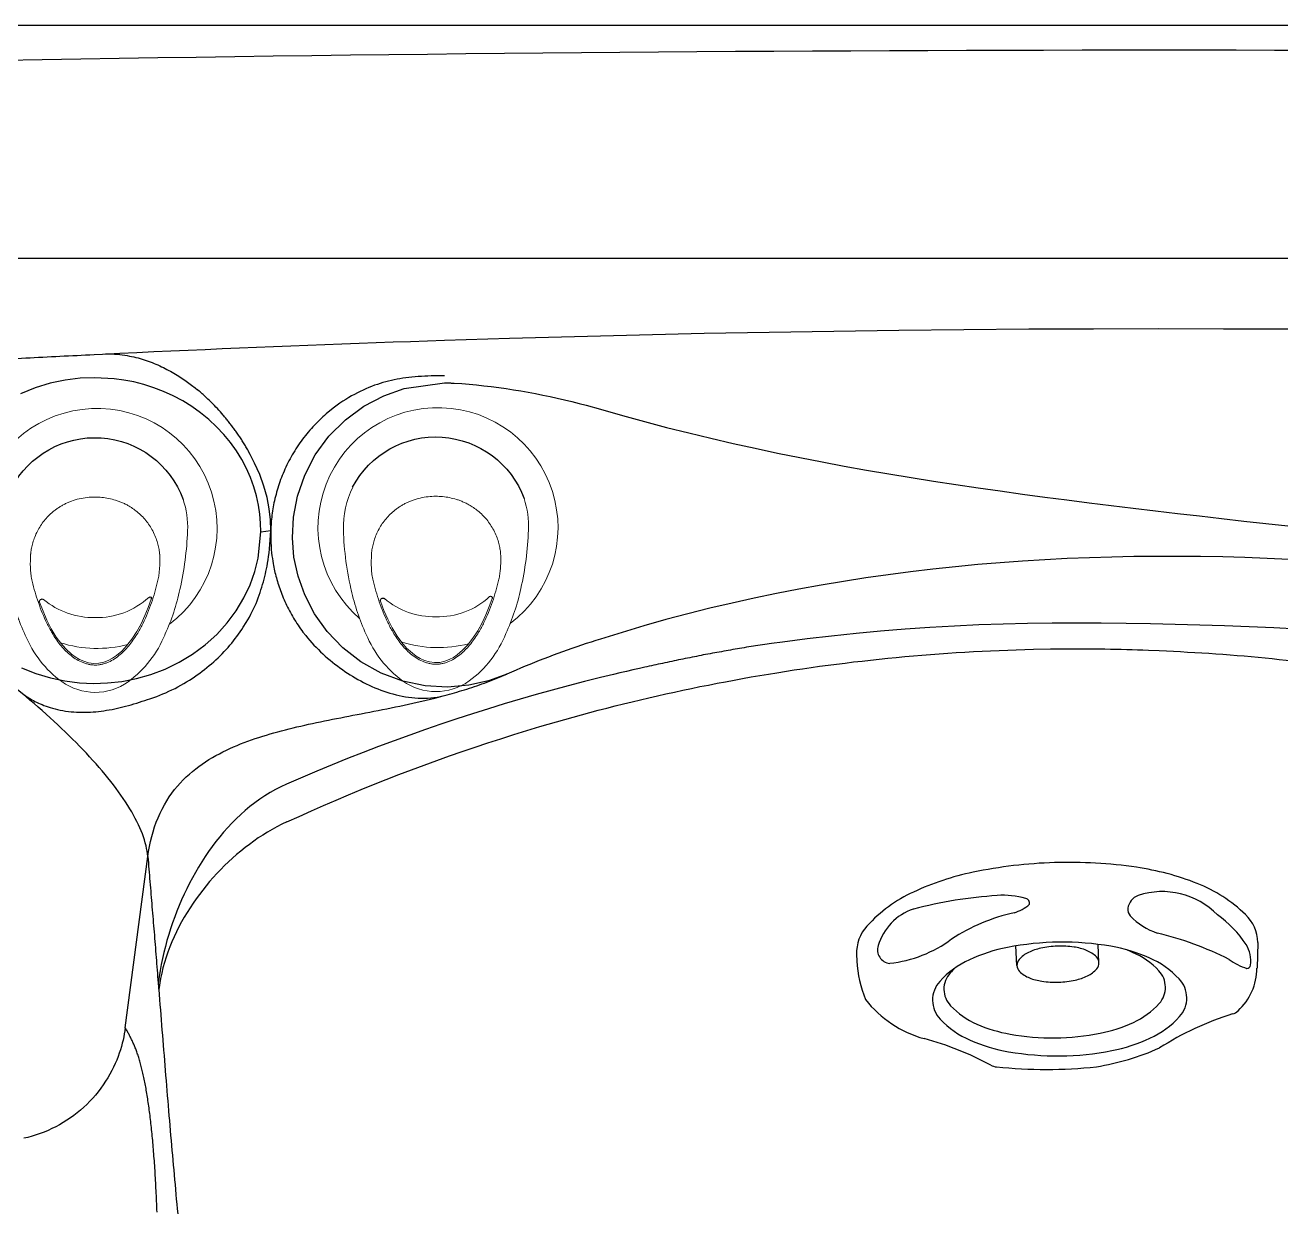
# Model space of a CAD drawing. Extents: x 832 to 912, y 781 to 934.
# Drawn here: x 859.19 to 873.58, y 877.09 to 890.68 of the extents above; entities that cross this region are included whole.
import ezdxf

# ---------------------------------------------------------------- set-up
doc = ezdxf.new("R2010")
doc.units = 0
doc.header["$MEASUREMENT"] = 0
for name, color, linetype in [('1', 4, 'Continuous'), ('DIM', 3, 'Continuous'), ('SPA', 2, 'Continuous')]:
    doc.layers.add(name, color=color, linetype=linetype)

# ---------------------------------------------------------------- blocks, each defined once
blk = doc.blocks.new('72')
at = {"color": 4, "linetype": 'Continuous', "lineweight": 15}
for start, end in [(220.7492, 142.9494), (165.1969, 197.8132)]:
    blk.add_arc((0, 0), 1.375, start, end, dxfattribs=at)
at = {"layer": '1', "linetype": 'Continuous', "lineweight": 15}
blk.add_line((-1.521, -0.646), (-1.523, -0.644), dxfattribs=at)
at = {"layer": '1', "linetype": 'Continuous', "lineweight": 15, "flags": 128}
blk.add_lwpolyline([(-0.81, 0.621), (-0.905, 0.587), (-0.999, 0.549), (-1.092, 0.505), (-1.181, 0.456), (-1.267, 0.4), (-1.347, 0.337), (-1.405, 0.282), (-1.457, 0.221), (-1.487, 0.176), (-1.512, 0.128), (-1.531, 0.077), (-1.544, 0.02), (-1.546, -0.039), (-1.539, -0.097), (-1.522, -0.153), (-1.5, -0.203), (-1.472, -0.25), (-1.44, -0.294), (-1.381, -0.359), (-1.315, -0.416), (-1.244, -0.468), (-1.149, -0.525), (-1.05, -0.576), (-0.948, -0.619), (-0.844, -0.658)], dxfattribs=at)
at = {"layer": '1', "linetype": 'Continuous', "lineweight": 15}
for centre, radius, start, end in [((0.104, -2.603), 3.642, 92.0665, 102.7282), ((0.021, 0.084), 0.954, 70.8918, 92.891), ((-0.187, -1.448), 2.451, 102.0442, 114.7624), ((-0.734, -0.399), 1.272, 112.1545, 143.4931), ((-0.148, 0), 0.873, 137.3551, 181.5716), ((-1.223, -0.024), 0.655, 144.4276, 215.6266), ((-0.141, -0.046), 0.88, 178.584, 220.1541), ((-0.741, 0.343), 1.261, 216.4207, 247.5271), ((-0.154, 1.5), 2.557, 245.294, 257.3674), ((0.073, 2.388), 3.473, 256.4351, 268.374), ((0.016, -0.096), 0.988, 267.5789, 296.8901)]:
    blk.add_arc(centre, radius, start, end, dxfattribs=at)
at = {"layer": '1'}
for centre, radius, start, end in [((-0.036, -0.025), 1.076, 297.6393, 69.9241), ((-0.802, 0.605), 0.0177, 309.977, 117.7542), ((-0.836, -0.631), 0.028, 253.5221, 38.0725)]:
    blk.add_arc(centre, radius, start, end, dxfattribs=at)
at = {"layer": '1', "color": 3, "linetype": 'Continuous', "lineweight": 15}
for points, knots in [([(-0.302, 0.718), (-0.325, 0.719), (-0.368, 0.721), (-0.411, 0.719), (-0.432, 0.718)], [0, 0, 0, 0, 0.515264, 1, 1, 1, 1]), ([(-0.605, -0.743), (-0.647, -0.733), (-0.729, -0.712), (-0.85, -0.673), (-0.969, -0.629), (-1.086, -0.577), (-1.185, -0.524), (-1.266, -0.473), (-1.331, -0.426), (-1.391, -0.373), (-1.446, -0.315), (-1.494, -0.251), (-1.526, -0.192), (-1.545, -0.142), (-1.556, -0.103), (-1.563, -0.064), (-1.566, -0.024), (-1.564, 0.016), (-1.557, 0.056), (-1.546, 0.094), (-1.527, 0.144), (-1.495, 0.202), (-1.446, 0.266), (-1.391, 0.324), (-1.33, 0.376), (-1.266, 0.423), (-1.185, 0.475), (-1.087, 0.528), (-0.971, 0.58), (-0.851, 0.625), (-0.73, 0.663), (-0.648, 0.684), (-0.607, 0.694)], [0, 0, 0, 0, 0.049918, 0.099848, 0.149772, 0.199708, 0.249758, 0.281163, 0.312549, 0.343847, 0.375097, 0.406409, 0.43777, 0.453463, 0.469146, 0.48481, 0.500452, 0.516071, 0.531676, 0.547279, 0.562891, 0.594116, 0.625338, 0.65655, 0.687781, 0.719016, 0.750242, 0.800203, 0.850202, 0.900166, 0.950083, 1, 1, 1, 1]), ([(-0.607, 0.694), (-0.587, 0.699), (-0.548, 0.707), (-0.508, 0.711), (-0.488, 0.713)], [0, 0, 0, 0, 0.499996, 1, 1, 1, 1]), ([(-0.432, 0.718), (-0.441, 0.717), (-0.46, 0.716), (-0.479, 0.714), (-0.488, 0.713)], [0, 0, 0, 0, 0.503897, 1, 1, 1, 1]), ([(-0.029, 0.638), (-0.052, 0.649), (-0.097, 0.671), (-0.163, 0.693), (-0.225, 0.708), (-0.265, 0.714), (-0.284, 0.716)], [0, 0, 0, 0, 0.2871549, 0.5493861, 0.7868935, 1, 1, 1, 1]), ([(0.36, -0.024), (0.359, 0.002), (0.358, 0.054), (0.345, 0.133), (0.33, 0.192), (0.317, 0.232), (0.31, 0.252), (0.302, 0.272), (0.293, 0.293), (0.284, 0.313), (0.274, 0.333), (0.257, 0.365), (0.23, 0.407), (0.191, 0.46), (0.145, 0.511), (0.092, 0.559), (0.034, 0.602), (-0.008, 0.626), (-0.029, 0.638)], [0, 0, 0, 0, 0.095821, 0.193894, 0.294492, 0.320678, 0.347244, 0.374185, 0.401486, 0.429141, 0.457148, 0.485334, 0.563526, 0.642838, 0.730397, 0.819135, 0.909028, 1, 1, 1, 1]), ([(-0.031, -0.684), (-0.01, -0.672), (0.032, -0.65), (0.089, -0.608), (0.143, -0.56), (0.184, -0.515), (0.216, -0.474), (0.24, -0.44), (0.261, -0.405), (0.28, -0.37), (0.294, -0.339), (0.305, -0.314), (0.321, -0.272), (0.341, -0.206), (0.357, -0.114), (0.359, -0.054), (0.36, -0.024)], [0, 0, 0, 0, 0.089465, 0.177985, 0.265807, 0.356658, 0.40795, 0.458748, 0.509015, 0.558748, 0.607996, 0.633599, 0.659069, 0.775989, 0.88959, 1, 1, 1, 1]), ([(-0.283, -0.76), (-0.263, -0.758), (-0.223, -0.752), (-0.162, -0.737), (-0.096, -0.715), (-0.053, -0.695), (-0.031, -0.684)], [0, 0, 0, 0, 0.219659, 0.459288, 0.719297, 1, 1, 1, 1]), ([(-0.469, -0.763), (-0.492, -0.761), (-0.538, -0.758), (-0.583, -0.748), (-0.605, -0.743)], [0, 0, 0, 0, 0.500007, 1, 1, 1, 1]), ([(-0.469, -0.763), (-0.458, -0.763), (-0.435, -0.765), (-0.412, -0.765), (-0.4, -0.765)], [0, 0, 0, 0, 0.497126, 1, 1, 1, 1])]:
    blk.add_open_spline(points, degree=3, knots=knots, dxfattribs=at)
for points in [[(-0.302, 0.718), (-0.284, 0.716)], [(-0.4, -0.765), (-0.303, -0.762)]]:
    blk.add_open_spline(points, degree=1, dxfattribs=at)
at = {"layer": '1', "linetype": 'Continuous', "lineweight": 15}
blk.add_open_spline([(-0.283, -0.76), (-0.303, -0.762)], degree=1, dxfattribs=at)
blk = doc.blocks.new('STANDARD')
at = {"layer": '1', "color": 2}
for p, q in [((0.984, 2.3), (1.28, 2.282)), ((1.162, 0.474), (0.952, 0.472)), ((1.166, -0.466), (0.941, -0.471)), ((0.984, -2.3), (1.056, -2.298))]:
    blk.add_line(p, q, dxfattribs=at)
blk.add_lwpolyline([(0.984, 2.3, 0.194738), (0.662, 2.17, 0.099647), (0.288, 1.626, 0.057272), (0.082, 0.936, 0.043868), (0, 0, 0.043868), (0.082, -0.936, 0.057272), (0.288, -1.626, 0.099647), (0.662, -2.17, 0.194738), (0.984, -2.3, 0.194738)], format="xyb", dxfattribs=at)
for points in [[(1.536, -1.445, 0.188918), (1.753, -1.364, 0.101146), (2.005, -1.027, 0.059435), (2.15, -0.592, 0.045845), (2.216, -0.001, 0.045845), (2.173, 0.591, 0.059435), (2.045, 1.032, 0.101146), (1.806, 1.379, 0.188918), (1.592, 1.468, 0.188918), (1.376, 1.387, 0.101146), (1.123, 1.05, 0.059435), (0.978, 0.615, 0.045845), (0.913, 0.024, 0.045845), (0.955, -0.568, 0.059435), (1.083, -1.009, 0.101146), (1.322, -1.356, 0.188918)], [(1.166, -0.466, 0.191184), (1.234, -0.439, 0.100578), (1.312, -0.328, 0.058587), (1.354, -0.186, 0.045064), (1.371, 0.005, 0.045064), (1.353, 0.196, 0.058587), (1.309, 0.337, 0.100578), (1.231, 0.447, 0.191184), (1.162, 0.474, 0.191184), (1.095, 0.447, 0.100578), (1.017, 0.336, 0.058587), (0.974, 0.194, 0.045064), (0.958, 0.003, 0.045064), (0.976, -0.188, 0.058587), (1.019, -0.329, 0.100578), (1.098, -0.44, 0.191184)]]:
    blk.add_lwpolyline(points, format="xyb", close=True, dxfattribs=at)
at = {"layer": '1', "color": 3}
for points in [[(1.414, -1.311, 0.188918), (1.603, -1.241, 0.101146), (1.823, -0.947, 0.059435), (1.949, -0.568, 0.045845), (2.007, -0.053, 0.045845), (1.969, 0.464, 0.059435), (1.858, 0.848, 0.101146), (1.65, 1.15, 0.188918), (1.463, 1.227, 0.188918), (1.274, 1.157, 0.101146), (1.055, 0.863, 0.010554), (1.026, 0.798, 0.045845)], [(1.172, -1.175, 0.021992), (1.228, -1.234, 0.188918), (1.414, -1.311, 0.188918)]]:
    blk.add_lwpolyline(points, format="xyb", dxfattribs=at)
for centre, radius, start, end in [((1.724, 1.025), 1.349, 122.169, 142.4355), ((1.183, 1.847), 0.366, 80.8518, 118.9625), ((0.568, 2.431), 0.76, 322.2664, 339.394), ((1.235, 2.165), 0.0439, 357.8341, 81.7245), ((4.562, 0.132), 3.857, 151.6164, 164.6623), ((1.258, 1.195), 0.889, 132.7569, 196.3026), ((0.095, 1.439), 0.801, 312.5754, 339.0523), ((0.583, 1.008), 0.188, 199.4752, 259.1487), ((0.567, 0.925), 0.103, 259.1487, 312.5754), ((1.287, -0.625), 0.931, 162.2988, 182.6181), ((0.453, -0.355), 0.0541, 73.5871, 165.6626), ((0.16, -0.575), 0.411, 13.2926, 41.4318), ((2.731, -0.06), 2.211, 190.9737, 211.2098), ((5.417, -0.499), 5.062, 181.9016, 192.9406), ((-0.343, -2.033), 1.443, 4.4001, 34.9907), ((1.085, -1.451), 0.629, 196.8623, 251.9047), ((0.943, -1.903), 0.155, 249.9578, 352.6608)]:
    blk.add_arc(centre, radius, start, end, dxfattribs=at)
at = {"layer": '1', "color": 2}
for centre, radius, start, end in [((1.254, 1.613), 0.669, 40.7757, 87.76), ((1.634, 1.941), 0.168, 15.685, 40.7757), ((5.174, 2.935), 3.51, 195.685, 210.8178), ((-0.652, -0.001), 3.033, 7.7761, 22.0333), ((-3.284, 0.004), 5.652, 352.4729, 4.1121), ((5.378, -2.583), 3.559, 149.904, 163.1848), ((2.153, -0.714), 0.168, 329.904, 352.4729), ((0.729, -1.167), 1.301, 306.4998, 342.6906), ((1.026, -0.938), 1.361, 271.2926, 290.5173)]:
    blk.add_arc(centre, radius, start, end, dxfattribs=at)
blk = doc.blocks.new('2010SOVEREIGN')
at = {"layer": '1', "color": 3}
blk.add_line((67.597, 90.03), (12.061, 90.03), dxfattribs=at)
blk.add_arc((39.827, -655.505), 747.922, 87.836622, 92.163457, dxfattribs=at)
at = {"layer": 'SPA', "color": 3, "linetype": 'Continuous'}
for p, q in [((29.535, 86.899), (29.649, 86.915)), ((27.982, 81.216), (28.241, 83.178))]:
    blk.add_line(p, q, dxfattribs=at)
at = {"layer": 'SPA', "color": 4}
blk.add_lwpolyline([(12, 92.705), (67.658, 92.705, -0.414214), (79.658, 80.705), (79.658, 12, -0.414214), (67.658, 0), (12, 0, -0.414214), (0, 12), (0, 80.705, -0.414214)], format="xyb", close=True, dxfattribs=at)
at = {"layer": 'SPA', "color": 2, "linetype": 'Continuous'}
for points in [[(31.641, 89.095), (32.385, 89.118), (33.128, 89.139), (33.872, 89.157), (34.615, 89.174), (35.359, 89.188), (36.102, 89.2), (36.846, 89.21), (37.589, 89.218), (38.333, 89.224), (39.077, 89.227), (39.821, 89.228), (40.564, 89.227), (41.308, 89.224), (42.052, 89.218), (42.795, 89.211), (43.539, 89.201), (44.283, 89.189), (45.026, 89.174), (46.513, 89.139)], [(27.722, 88.936), (27.918, 88.945), (28.114, 88.954), (28.309, 88.964), (28.505, 88.972), (28.701, 88.981), (28.897, 88.99), (29.093, 88.998), (29.289, 89.007), (29.485, 89.015), (29.681, 89.023), (29.877, 89.031), (30.073, 89.038), (30.269, 89.046), (30.465, 89.053), (30.661, 89.061), (30.857, 89.068), (31.053, 89.075), (31.249, 89.081), (31.641, 89.095)], [(26.745, 88.887), (26.794, 88.889), (26.843, 88.892), (26.892, 88.894), (26.94, 88.897), (26.989, 88.899), (27.038, 88.902), (27.087, 88.904), (27.136, 88.907), (27.185, 88.909), (27.233, 88.912), (27.282, 88.914), (27.331, 88.917), (27.38, 88.919), (27.429, 88.921), (27.478, 88.924), (27.526, 88.926), (27.575, 88.929), (27.624, 88.931), (27.722, 88.936)], [(41.421, 85.785), (41.14, 85.799), (40.858, 85.811), (40.576, 85.822), (40.294, 85.831), (40.012, 85.839), (39.73, 85.845), (39.448, 85.849), (39.165, 85.852), (38.883, 85.853), (38.601, 85.852), (38.32, 85.849), (38.04, 85.842), (37.761, 85.832), (37.482, 85.819), (37.201, 85.803), (36.918, 85.783), (36.636, 85.76), (36.355, 85.734), (36.073, 85.705), (35.793, 85.672), (35.513, 85.636), (35.387, 85.619), (35.361, 85.615), (35.335, 85.612), (35.309, 85.608), (35.283, 85.604), (35.256, 85.6), (35.23, 85.596), (35.204, 85.592), (35.178, 85.588), (35.152, 85.584), (35.126, 85.58), (35.1, 85.576), (35.074, 85.571), (35.048, 85.567), (35.021, 85.563), (34.995, 85.558), (34.969, 85.554), (34.943, 85.549), (34.917, 85.545), (34.891, 85.54), (34.865, 85.536), (34.839, 85.531), (34.813, 85.526), (34.787, 85.522), (34.761, 85.517), (34.735, 85.512), (34.709, 85.507), (34.683, 85.502), (34.657, 85.498), (34.631, 85.493), (34.605, 85.488), (34.579, 85.483), (34.553, 85.478), (34.527, 85.472), (34.502, 85.467), (34.476, 85.462), (34.45, 85.457), (34.424, 85.452), (34.398, 85.446), (34.372, 85.441), (34.346, 85.436), (34.32, 85.431), (34.294, 85.425), (34.269, 85.42), (34.243, 85.414), (34.217, 85.409), (34.191, 85.403), (34.165, 85.398), (34.139, 85.392), (34.114, 85.387), (34.088, 85.381), (34.062, 85.376), (34.036, 85.37), (34.01, 85.364), (33.985, 85.359), (33.959, 85.353), (33.933, 85.347), (33.872, 85.334), (33.798, 85.317), (33.724, 85.3), (33.649, 85.283), (33.575, 85.265), (33.427, 85.229)], [(33.427, 85.229), (33.242, 85.183), (33.057, 85.135), (32.873, 85.085), (32.69, 85.034), (32.507, 84.981), (32.324, 84.927), (32.142, 84.871), (31.961, 84.814), (31.78, 84.755), (31.599, 84.695), (31.42, 84.633), (31.241, 84.57), (31.062, 84.505), (30.884, 84.438), (30.707, 84.37), (30.53, 84.301), (30.354, 84.23), (30.178, 84.157), (29.829, 84.008)], [(29.829, 84.008), (29.765, 83.978), (29.703, 83.946), (29.642, 83.912), (29.582, 83.875), (29.524, 83.836), (29.467, 83.795), (29.411, 83.752), (29.357, 83.707), (29.305, 83.66), (29.254, 83.612), (29.204, 83.562), (29.156, 83.511), (29.109, 83.458), (29.064, 83.404), (29.02, 83.349), (28.978, 83.293), (28.937, 83.236), (28.897, 83.178), (28.858, 83.118), (28.821, 83.058), (28.786, 82.997), (28.751, 82.936), (28.718, 82.873), (28.687, 82.81), (28.656, 82.747), (28.627, 82.682), (28.599, 82.617), (28.573, 82.552), (28.548, 82.486), (28.524, 82.419), (28.501, 82.352), (28.48, 82.285), (28.459, 82.217), (28.441, 82.149), (28.424, 82.08), (28.408, 82.011), (28.393, 81.942), (28.38, 81.872), (28.359, 81.732)]]:
    blk.add_lwpolyline(points, dxfattribs=at)
at = {"layer": 'SPA', "color": 3, "linetype": 'Continuous'}
for points in [[(27.722, 88.936), (27.757, 88.937), (27.791, 88.937), (27.824, 88.937), (27.857, 88.935), (27.888, 88.933), (27.919, 88.93), (27.948, 88.927), (27.976, 88.923), (28.004, 88.918), (28.03, 88.913), (28.055, 88.908), (28.079, 88.903), (28.104, 88.897), (28.128, 88.891), (28.152, 88.884), (28.175, 88.878), (28.198, 88.87), (28.222, 88.863), (28.244, 88.855), (28.267, 88.846), (28.29, 88.838), (28.312, 88.829), (28.334, 88.82), (28.355, 88.811), (28.377, 88.801), (28.398, 88.791), (28.419, 88.781), (28.44, 88.771), (28.46, 88.76), (28.48, 88.749), (28.5, 88.739), (28.52, 88.727), (28.539, 88.716), (28.558, 88.705), (28.577, 88.694), (28.595, 88.683), (28.612, 88.671), (28.63, 88.66), (28.647, 88.649), (28.663, 88.637), (28.68, 88.626), (28.696, 88.614), (28.711, 88.603), (28.726, 88.592), (28.741, 88.581), (28.755, 88.57), (28.769, 88.559), (28.782, 88.549), (28.808, 88.528)], [(27.632, 88.665), (27.466, 88.658), (27.295, 88.637), (27.122, 88.601), (26.949, 88.548), (26.78, 88.479)], [(29.535, 86.899), (29.533, 87), (29.524, 87.102), (29.509, 87.206), (29.486, 87.311), (29.455, 87.416), (29.417, 87.521), (29.371, 87.625), (29.318, 87.727), (29.256, 87.827), (29.187, 87.923), (29.111, 88.016), (29.028, 88.104), (28.939, 88.187), (28.844, 88.264), (28.744, 88.335), (28.64, 88.399), (28.532, 88.457), (28.421, 88.507), (28.309, 88.551), (28.195, 88.587), (28.081, 88.616), (27.967, 88.638), (27.853, 88.653), (27.632, 88.665)], [(31.641, 88.687), (31.603, 88.687), (31.564, 88.687), (31.526, 88.686), (31.488, 88.685), (31.45, 88.684), (31.413, 88.682), (31.376, 88.68), (31.339, 88.678), (31.303, 88.675), (31.267, 88.671), (31.232, 88.668), (31.197, 88.663), (31.163, 88.659), (31.129, 88.654), (31.097, 88.648), (31.064, 88.642), (31.032, 88.635), (30.999, 88.627), (30.967, 88.619), (30.934, 88.61), (30.902, 88.6), (30.87, 88.589), (30.837, 88.578), (30.804, 88.566), (30.772, 88.553), (30.739, 88.539), (30.707, 88.524), (30.674, 88.508), (30.641, 88.492), (30.608, 88.474), (30.575, 88.456), (30.542, 88.437), (30.509, 88.416), (30.475, 88.395), (30.442, 88.373), (30.41, 88.35), (30.378, 88.327), (30.346, 88.302), (30.284, 88.252)], [(29.089, 88.254), (29.072, 88.274), (29.055, 88.293), (29.038, 88.311), (29.021, 88.329), (29.005, 88.346), (28.989, 88.362), (28.973, 88.378), (28.958, 88.393), (28.943, 88.407), (28.928, 88.421), (28.914, 88.435), (28.9, 88.447), (28.887, 88.46), (28.874, 88.471), (28.862, 88.482), (28.85, 88.492), (28.839, 88.502), (28.828, 88.511), (28.808, 88.528)], [(32.354, 85.268), (32.145, 85.192), (31.917, 85.141), (31.673, 85.12), (31.419, 85.134), (31.164, 85.187), (30.915, 85.279), (30.682, 85.408), (30.473, 85.569), (30.294, 85.756), (30.149, 85.961), (30.038, 86.176), (29.961, 86.393), (29.915, 86.607), (29.897, 86.831), (29.908, 87.066), (29.955, 87.308), (30.038, 87.55), (30.159, 87.781), (30.316, 87.995), (30.504, 88.183), (30.716, 88.339), (30.943, 88.459), (31.179, 88.542), (31.641, 88.606)], [(31.641, 88.606), (31.649, 88.606), (31.656, 88.606), (31.664, 88.606), (31.671, 88.606), (31.679, 88.605), (31.686, 88.605), (31.694, 88.605), (31.701, 88.605), (31.708, 88.605), (31.716, 88.604), (31.723, 88.604), (31.73, 88.604), (31.738, 88.603), (31.752, 88.603)], [(31.752, 88.603), (31.837, 88.597), (31.922, 88.59), (32.007, 88.582), (32.092, 88.573), (32.176, 88.563), (32.261, 88.553), (32.345, 88.541), (32.43, 88.528), (32.514, 88.514), (32.598, 88.499), (32.682, 88.483), (32.766, 88.467), (32.849, 88.449), (32.932, 88.431), (33.015, 88.411), (33.098, 88.391), (33.181, 88.37), (33.263, 88.349), (33.427, 88.303)], [(29.649, 86.915), (29.646, 87.037), (29.632, 87.162), (29.606, 87.291), (29.569, 87.422), (29.522, 87.555), (29.464, 87.687), (29.414, 87.785), (29.399, 87.813), (29.392, 87.825), (29.385, 87.837), (29.379, 87.849), (29.372, 87.86), (29.365, 87.872), (29.358, 87.884), (29.351, 87.895), (29.344, 87.907), (29.337, 87.918), (29.33, 87.93), (29.323, 87.941), (29.316, 87.952), (29.309, 87.963), (29.301, 87.975), (29.294, 87.986), (29.287, 87.997), (29.279, 88.008), (29.272, 88.018), (29.264, 88.029), (29.257, 88.04), (29.249, 88.051), (29.242, 88.061), (29.234, 88.071), (29.227, 88.082), (29.219, 88.092), (29.212, 88.102), (29.204, 88.112), (29.197, 88.122), (29.189, 88.132), (29.181, 88.142), (29.174, 88.152), (29.166, 88.162), (29.158, 88.171), (29.151, 88.181), (29.143, 88.19), (29.135, 88.2), (29.127, 88.209), (29.12, 88.218), (29.112, 88.227), (29.104, 88.236), (29.089, 88.254)], [(30.284, 88.252), (30.264, 88.234), (30.245, 88.216), (30.225, 88.198), (30.206, 88.18), (30.187, 88.161), (30.168, 88.142), (30.15, 88.123), (30.132, 88.103), (30.114, 88.084), (30.097, 88.064), (30.079, 88.043), (30.062, 88.023), (30.046, 88.002), (30.029, 87.981), (30.013, 87.96), (29.998, 87.938), (29.982, 87.917), (29.967, 87.895), (29.952, 87.872), (29.937, 87.85), (29.923, 87.827), (29.909, 87.805), (29.896, 87.782), (29.883, 87.759), (29.87, 87.735), (29.857, 87.712), (29.845, 87.689), (29.834, 87.665), (29.822, 87.641), (29.811, 87.617), (29.801, 87.594), (29.791, 87.569), (29.781, 87.545), (29.771, 87.521), (29.762, 87.497), (29.753, 87.473), (29.745, 87.449), (29.737, 87.425), (29.729, 87.401), (29.722, 87.376), (29.715, 87.352), (29.709, 87.328), (29.703, 87.304), (29.697, 87.28), (29.691, 87.256), (29.686, 87.233), (29.681, 87.209), (29.677, 87.185), (29.673, 87.161), (29.669, 87.138), (29.666, 87.114), (29.663, 87.091), (29.66, 87.068), (29.657, 87.045), (29.655, 87.023), (29.653, 87.001), (29.652, 86.979), (29.651, 86.957), (29.649, 86.915)], [(33.427, 88.303), (33.679, 88.231), (33.931, 88.162), (34.183, 88.096), (34.437, 88.032), (34.69, 87.971), (34.945, 87.912), (35.199, 87.856), (35.454, 87.802), (35.709, 87.75), (35.965, 87.7), (36.22, 87.653), (36.476, 87.607), (36.731, 87.563), (36.987, 87.521), (37.242, 87.48), (37.497, 87.441), (37.752, 87.403), (38.007, 87.367), (38.262, 87.331), (38.516, 87.297), (38.77, 87.264), (39.024, 87.232), (39.277, 87.201), (39.531, 87.17), (39.784, 87.14), (40.037, 87.11), (40.29, 87.081), (40.543, 87.052), (40.796, 87.023), (41.049, 86.994), (41.302, 86.966)], [(29.369, 85.861), (29.387, 85.892), (29.405, 85.923), (29.421, 85.954), (29.437, 85.985), (29.452, 86.016), (29.466, 86.047), (29.48, 86.078), (29.492, 86.11), (29.505, 86.141), (29.516, 86.172), (29.527, 86.203), (29.537, 86.234), (29.547, 86.264), (29.556, 86.295), (29.564, 86.326), (29.572, 86.356), (29.58, 86.386), (29.587, 86.417), (29.593, 86.446), (29.599, 86.476), (29.606, 86.507), (29.612, 86.541), (29.618, 86.578), (29.624, 86.617), (29.629, 86.66), (29.635, 86.705), (29.639, 86.753), (29.643, 86.804), (29.649, 86.915)], [(29.649, 86.915), (29.648, 86.867), (29.648, 86.821), (29.65, 86.777), (29.652, 86.735), (29.655, 86.695), (29.659, 86.658), (29.663, 86.624), (29.667, 86.592), (29.672, 86.563), (29.676, 86.537), (29.68, 86.514), (29.684, 86.494), (29.688, 86.473), (29.693, 86.453), (29.697, 86.433), (29.702, 86.413), (29.708, 86.393), (29.713, 86.372), (29.719, 86.352), (29.725, 86.331), (29.731, 86.311), (29.738, 86.29), (29.744, 86.269), (29.752, 86.248), (29.759, 86.227), (29.767, 86.206), (29.775, 86.185), (29.784, 86.164), (29.792, 86.143), (29.802, 86.121), (29.811, 86.1), (29.821, 86.079), (29.831, 86.058), (29.841, 86.037), (29.852, 86.016), (29.863, 85.995), (29.874, 85.974), (29.886, 85.953), (29.897, 85.932), (29.91, 85.911), (29.922, 85.891), (29.935, 85.87), (29.948, 85.85), (29.962, 85.83), (29.975, 85.809), (29.989, 85.789), (30.004, 85.769), (30.018, 85.75), (30.049, 85.711)], [(26.793, 85.341), (26.957, 85.275), (27.124, 85.225), (27.291, 85.19), (27.456, 85.169), (27.617, 85.162), (27.778, 85.167), (27.942, 85.185), (28.109, 85.217), (28.276, 85.265), (28.44, 85.327), (28.601, 85.405), (28.754, 85.498), (28.898, 85.605), (29.03, 85.724), (29.149, 85.855), (29.253, 85.994), (29.341, 86.141), (29.412, 86.292), (29.466, 86.445), (29.505, 86.599), (29.535, 86.899)], [(41.318, 86.583), (41.065, 86.595), (40.811, 86.604), (40.557, 86.611), (40.303, 86.616), (40.049, 86.618), (39.794, 86.618), (39.539, 86.615), (39.284, 86.61), (39.029, 86.602), (38.774, 86.592), (38.518, 86.579), (38.262, 86.563), (38.006, 86.545), (37.75, 86.523), (37.493, 86.499), (37.236, 86.472), (36.98, 86.441), (36.723, 86.408), (36.466, 86.371), (36.21, 86.331), (35.954, 86.288), (35.698, 86.242), (35.443, 86.192), (35.188, 86.139), (34.934, 86.083), (34.68, 86.023), (34.428, 85.96), (34.176, 85.893), (33.925, 85.822), (33.427, 85.671)], [(28.308, 85.001), (28.343, 85.014), (28.378, 85.027), (28.413, 85.041), (28.448, 85.056), (28.483, 85.072), (28.517, 85.088), (28.552, 85.105), (28.586, 85.123), (28.619, 85.141), (28.652, 85.16), (28.684, 85.179), (28.716, 85.198), (28.747, 85.218), (28.777, 85.238), (28.807, 85.259), (28.836, 85.28), (28.864, 85.301), (28.891, 85.322), (28.918, 85.344), (28.945, 85.366), (28.971, 85.388), (28.996, 85.41), (29.021, 85.433), (29.045, 85.456), (29.068, 85.479), (29.092, 85.503), (29.114, 85.527), (29.137, 85.551), (29.159, 85.575), (29.18, 85.6), (29.201, 85.625), (29.221, 85.65), (29.241, 85.676), (29.261, 85.701), (29.28, 85.727), (29.298, 85.754), (29.317, 85.78), (29.334, 85.807), (29.369, 85.861)], [(30.049, 85.711), (30.071, 85.683), (30.095, 85.655), (30.118, 85.628), (30.143, 85.602), (30.168, 85.576), (30.194, 85.55), (30.22, 85.525), (30.246, 85.5), (30.273, 85.476), (30.3, 85.452), (30.328, 85.429), (30.356, 85.406), (30.384, 85.384), (30.412, 85.362), (30.441, 85.341), (30.47, 85.32), (30.499, 85.3), (30.528, 85.281), (30.557, 85.262), (30.587, 85.244), (30.617, 85.226), (30.648, 85.208), (30.679, 85.191), (30.711, 85.174), (30.743, 85.158), (30.775, 85.143), (30.808, 85.127), (30.842, 85.113), (30.876, 85.099), (30.91, 85.086), (30.944, 85.074), (30.979, 85.062), (31.014, 85.051), (31.049, 85.041), (31.084, 85.032), (31.12, 85.023), (31.156, 85.016), (31.192, 85.009), (31.228, 85.004), (31.264, 84.999), (31.301, 84.996), (31.337, 84.994), (31.373, 84.992), (31.41, 84.992), (31.446, 84.994), (31.483, 84.996), (31.519, 85), (31.555, 85.005), (31.626, 85.02)], [(33.427, 85.671), (33.373, 85.653), (33.318, 85.636), (33.264, 85.618), (33.209, 85.599), (33.155, 85.581), (33.1, 85.562), (33.046, 85.543), (32.992, 85.524), (32.938, 85.504), (32.884, 85.484), (32.831, 85.464), (32.777, 85.444), (32.724, 85.423), (32.671, 85.402), (32.617, 85.38), (32.564, 85.358), (32.511, 85.336), (32.459, 85.314), (32.354, 85.268)], [(35.646, 85.316), (35.743, 85.331), (35.84, 85.345), (35.937, 85.358), (36.035, 85.371), (36.132, 85.384), (36.229, 85.396), (36.327, 85.408), (36.425, 85.419), (36.522, 85.43), (36.62, 85.441), (36.718, 85.451), (36.816, 85.461), (36.914, 85.47), (37.012, 85.478), (37.11, 85.487), (37.208, 85.494), (37.306, 85.502), (37.405, 85.509), (37.503, 85.515), (37.601, 85.521), (37.699, 85.527), (37.798, 85.532), (37.896, 85.537), (37.994, 85.541), (38.092, 85.545), (38.191, 85.548), (38.289, 85.551), (38.387, 85.554), (38.584, 85.557)], [(38.584, 85.557), (38.646, 85.558), (38.709, 85.559), (38.771, 85.559), (38.833, 85.559), (38.895, 85.559), (38.958, 85.559), (39.02, 85.559), (39.082, 85.558), (39.144, 85.558), (39.207, 85.557), (39.269, 85.556), (39.331, 85.554), (39.393, 85.553), (39.456, 85.552), (39.518, 85.55), (39.58, 85.548), (39.642, 85.546), (39.705, 85.543), (39.829, 85.538)], [(39.829, 85.538), (39.91, 85.535), (39.992, 85.531), (40.073, 85.527), (40.154, 85.522), (40.235, 85.518), (40.317, 85.513), (40.398, 85.507), (40.478, 85.502), (40.559, 85.496), (40.64, 85.49), (40.721, 85.483), (40.802, 85.477), (40.882, 85.469), (40.963, 85.462), (41.043, 85.454), (41.124, 85.446), (41.204, 85.437), (41.284, 85.428), (41.444, 85.408)], [(31.626, 85.02), (31.669, 85.031), (31.698, 85.039), (31.726, 85.047), (31.754, 85.055), (31.782, 85.063), (31.811, 85.072), (31.839, 85.08), (31.868, 85.089), (31.896, 85.098), (31.925, 85.107), (31.954, 85.116), (31.982, 85.126), (32.011, 85.136), (32.04, 85.146), (32.068, 85.156), (32.097, 85.166), (32.126, 85.176), (32.154, 85.187), (32.183, 85.198), (32.212, 85.209), (32.24, 85.221), (32.269, 85.232), (32.297, 85.244), (32.354, 85.268)], [(32.354, 85.268), (32.353, 85.268), (32.353, 85.268), (32.353, 85.268), (32.353, 85.268), (32.353, 85.268), (32.353, 85.268), (32.352, 85.268), (32.352, 85.268), (32.352, 85.268), (32.352, 85.268), (32.352, 85.268), (32.352, 85.268), (32.352, 85.268), (32.352, 85.268), (32.352, 85.268), (32.353, 85.268), (32.353, 85.268), (32.353, 85.268), (32.353, 85.268), (32.353, 85.268), (32.353, 85.268), (32.353, 85.268), (32.352, 85.268), (32.352, 85.268), (32.352, 85.268), (32.352, 85.268), (32.352, 85.268), (32.352, 85.268), (32.352, 85.268), (32.352, 85.268), (32.352, 85.268), (32.352, 85.268), (32.352, 85.268), (32.351, 85.267)], [(32.73, 84.667), (32.826, 84.695), (32.921, 84.722), (33.017, 84.749), (33.113, 84.776), (33.209, 84.803), (33.305, 84.828), (33.402, 84.854), (33.498, 84.879), (33.595, 84.904), (33.691, 84.928), (33.788, 84.951), (33.885, 84.975), (33.982, 84.997), (34.079, 85.02), (34.176, 85.042), (34.274, 85.063), (34.371, 85.084), (34.468, 85.105), (34.566, 85.125), (34.664, 85.144), (34.762, 85.164), (34.859, 85.182), (34.957, 85.201), (35.055, 85.218), (35.154, 85.236), (35.252, 85.253), (35.35, 85.269), (35.449, 85.285), (35.646, 85.316)], [(26.821, 85.034), (26.836, 85.024), (26.851, 85.014), (26.866, 85.004), (26.881, 84.994), (26.896, 84.985), (26.912, 84.975), (26.929, 84.966), (26.947, 84.956), (26.966, 84.947), (26.986, 84.937), (27.006, 84.928), (27.028, 84.919), (27.05, 84.91), (27.074, 84.902), (27.098, 84.893), (27.123, 84.885), (27.15, 84.878), (27.177, 84.87), (27.206, 84.864), (27.235, 84.857), (27.266, 84.852), (27.297, 84.846), (27.33, 84.842), (27.362, 84.838), (27.394, 84.835), (27.425, 84.833), (27.457, 84.832), (27.489, 84.831), (27.52, 84.831), (27.551, 84.832), (27.582, 84.833), (27.613, 84.835), (27.644, 84.838), (27.675, 84.841), (27.706, 84.845), (27.737, 84.849), (27.768, 84.854), (27.799, 84.859), (27.83, 84.865), (27.861, 84.871), (27.892, 84.878), (27.924, 84.885), (27.955, 84.893), (27.986, 84.901), (28.018, 84.909), (28.05, 84.918), (28.081, 84.927), (28.113, 84.937), (28.146, 84.947), (28.177, 84.957), (28.208, 84.967), (28.237, 84.977), (28.263, 84.986), (28.308, 85.001)], [(28.241, 83.178), (28.237, 83.209), (28.233, 83.239), (28.227, 83.271), (28.22, 83.303), (28.211, 83.336), (28.201, 83.369), (28.19, 83.403), (28.178, 83.437), (28.164, 83.472), (28.149, 83.507), (28.133, 83.543), (28.115, 83.579), (28.097, 83.615), (28.077, 83.652), (28.056, 83.69), (28.033, 83.727), (28.01, 83.765), (27.985, 83.804), (27.959, 83.842), (27.933, 83.881), (27.905, 83.92), (27.876, 83.96), (27.846, 83.999), (27.815, 84.039), (27.784, 84.079), (27.751, 84.119), (27.717, 84.159), (27.683, 84.199), (27.648, 84.24), (27.611, 84.28), (27.574, 84.321), (27.537, 84.362), (27.498, 84.402), (27.459, 84.443), (27.419, 84.484), (27.378, 84.525), (27.337, 84.566), (27.295, 84.606), (27.252, 84.647), (27.209, 84.688), (27.165, 84.729), (27.121, 84.769), (27.075, 84.81), (27.03, 84.851), (26.984, 84.891), (26.937, 84.932), (26.89, 84.972), (26.842, 85.012), (26.745, 85.093)], [(28.241, 83.178), (28.249, 83.236), (28.259, 83.294), (28.271, 83.351), (28.285, 83.407), (28.3, 83.463), (28.317, 83.517), (28.336, 83.571), (28.357, 83.623), (28.38, 83.674), (28.404, 83.723), (28.43, 83.771), (28.457, 83.817), (28.486, 83.862), (28.516, 83.904), (28.547, 83.945), (28.579, 83.984), (28.612, 84.021), (28.646, 84.057), (28.681, 84.09), (28.716, 84.123), (28.752, 84.154), (28.789, 84.183), (28.826, 84.211), (28.864, 84.238), (28.903, 84.264), (28.941, 84.289), (28.98, 84.312), (29.02, 84.335), (29.06, 84.356), (29.1, 84.377), (29.14, 84.397), (29.181, 84.416), (29.222, 84.434), (29.263, 84.452), (29.304, 84.469), (29.346, 84.485), (29.388, 84.5), (29.43, 84.515), (29.472, 84.53), (29.514, 84.544), (29.557, 84.558), (29.6, 84.571), (29.643, 84.584), (29.686, 84.596), (29.729, 84.608), (29.773, 84.62), (29.816, 84.631), (29.86, 84.642), (29.904, 84.653), (29.949, 84.664), (29.993, 84.674), (30.038, 84.684), (30.083, 84.694), (30.128, 84.704), (30.173, 84.714), (30.219, 84.723), (30.265, 84.733), (30.311, 84.742), (30.357, 84.751), (30.403, 84.76), (30.45, 84.769), (30.497, 84.779), (30.544, 84.788), (30.591, 84.797), (30.639, 84.806), (30.686, 84.815), (30.734, 84.824), (30.783, 84.834), (30.831, 84.843), (30.88, 84.853), (30.929, 84.862), (30.978, 84.872), (31.027, 84.882), (31.077, 84.892), (31.127, 84.903), (31.177, 84.913), (31.227, 84.924), (31.278, 84.935), (31.328, 84.947), (31.379, 84.958), (31.429, 84.97), (31.479, 84.982), (31.529, 84.995), (31.626, 85.02)], [(29.832, 83.575), (29.973, 83.639), (30.114, 83.702), (30.255, 83.765), (30.398, 83.826), (30.54, 83.886), (30.683, 83.945), (30.827, 84.003), (30.97, 84.061), (31.115, 84.117), (31.26, 84.172), (31.405, 84.226), (31.551, 84.279), (31.697, 84.331), (31.843, 84.382), (31.99, 84.432), (32.137, 84.481), (32.285, 84.529), (32.433, 84.576), (32.73, 84.667)], [(29.832, 83.575), (29.776, 83.548), (29.72, 83.519), (29.665, 83.489), (29.611, 83.458), (29.558, 83.425), (29.506, 83.391), (29.454, 83.355), (29.404, 83.318), (29.354, 83.281), (29.305, 83.241), (29.257, 83.201), (29.21, 83.16), (29.164, 83.118), (29.119, 83.075), (29.075, 83.03), (29.031, 82.985), (28.989, 82.939), (28.948, 82.892), (28.908, 82.844), (28.869, 82.795), (28.831, 82.745), (28.794, 82.695), (28.758, 82.644), (28.724, 82.591), (28.69, 82.538), (28.658, 82.484), (28.627, 82.429), (28.597, 82.374), (28.569, 82.317), (28.542, 82.26), (28.517, 82.202), (28.493, 82.144), (28.471, 82.084), (28.45, 82.025), (28.431, 81.964), (28.414, 81.903), (28.399, 81.842), (28.385, 81.78), (28.365, 81.656)], [(28.241, 83.178), (28.244, 83.142), (28.247, 83.106), (28.25, 83.07), (28.253, 83.035), (28.256, 82.999), (28.259, 82.963), (28.261, 82.927), (28.264, 82.891), (28.267, 82.855), (28.27, 82.819), (28.273, 82.783), (28.276, 82.747), (28.279, 82.711), (28.282, 82.675), (28.285, 82.639), (28.288, 82.603), (28.291, 82.567), (28.294, 82.53), (28.297, 82.494), (28.3, 82.458), (28.303, 82.422), (28.306, 82.386), (28.309, 82.35), (28.312, 82.314), (28.315, 82.277), (28.318, 82.241), (28.321, 82.205), (28.324, 82.169), (28.327, 82.132), (28.33, 82.096), (28.333, 82.06), (28.336, 82.023), (28.338, 81.987), (28.341, 81.951), (28.344, 81.914), (28.347, 81.878), (28.35, 81.841), (28.353, 81.805), (28.359, 81.732)], [(28.359, 81.732), (28.359, 81.728), (28.359, 81.725), (28.36, 81.721), (28.36, 81.717), (28.36, 81.713), (28.361, 81.709), (28.361, 81.705), (28.361, 81.702), (28.362, 81.698), (28.362, 81.694), (28.362, 81.69), (28.363, 81.686), (28.363, 81.683), (28.363, 81.679), (28.363, 81.675), (28.364, 81.671), (28.364, 81.667), (28.364, 81.663), (28.365, 81.656)], [(28.365, 81.656), (28.37, 81.598), (28.374, 81.539), (28.379, 81.481), (28.384, 81.423), (28.388, 81.365), (28.393, 81.307), (28.398, 81.248), (28.402, 81.19), (28.407, 81.132), (28.412, 81.074), (28.416, 81.016), (28.421, 80.958), (28.426, 80.9), (28.43, 80.842), (28.435, 80.784), (28.44, 80.726), (28.444, 80.669), (28.449, 80.611), (28.454, 80.553), (28.459, 80.496), (28.463, 80.438), (28.468, 80.381), (28.473, 80.324), (28.478, 80.266), (28.483, 80.209), (28.488, 80.152), (28.492, 80.095), (28.497, 80.038), (28.502, 79.981), (28.507, 79.925), (28.512, 79.868), (28.517, 79.812), (28.522, 79.755), (28.527, 79.699), (28.532, 79.643), (28.537, 79.587), (28.542, 79.531), (28.547, 79.475), (28.552, 79.419), (28.557, 79.363), (28.562, 79.307), (28.567, 79.252), (28.573, 79.196), (28.578, 79.141), (28.583, 79.086)], [(27.982, 81.216), (27.977, 81.182), (27.971, 81.148), (27.965, 81.112), (27.957, 81.076), (27.948, 81.039), (27.938, 81.002), (27.926, 80.964), (27.913, 80.925), (27.899, 80.886), (27.884, 80.846), (27.867, 80.806), (27.848, 80.766), (27.828, 80.725), (27.806, 80.685), (27.782, 80.644), (27.757, 80.603), (27.73, 80.562), (27.702, 80.523), (27.672, 80.484), (27.641, 80.446), (27.609, 80.409), (27.576, 80.374), (27.541, 80.339), (27.506, 80.306), (27.469, 80.273), (27.431, 80.242), (27.393, 80.212), (27.353, 80.184), (27.312, 80.156), (27.271, 80.13), (27.228, 80.106), (27.185, 80.083), (27.142, 80.061), (27.097, 80.04), (27.052, 80.022), (27.007, 80.004), (26.961, 79.988), (26.914, 79.974), (26.867, 79.961), (26.819, 79.95)], [(28.346, 79.105), (28.345, 79.136), (28.343, 79.167), (28.342, 79.198), (28.341, 79.229), (28.34, 79.26), (28.338, 79.29), (28.337, 79.32), (28.335, 79.35), (28.334, 79.38), (28.332, 79.409), (28.331, 79.438), (28.329, 79.467), (28.328, 79.496), (28.326, 79.525), (28.324, 79.553), (28.323, 79.581), (28.321, 79.609), (28.319, 79.637), (28.317, 79.664), (28.315, 79.691), (28.313, 79.718), (28.311, 79.745), (28.309, 79.772), (28.307, 79.798), (28.305, 79.824), (28.303, 79.85), (28.301, 79.876), (28.298, 79.901), (28.296, 79.926), (28.294, 79.951), (28.291, 79.976), (28.289, 80), (28.287, 80.025), (28.284, 80.049), (28.282, 80.073), (28.279, 80.096), (28.276, 80.12), (28.274, 80.143), (28.271, 80.166), (28.268, 80.188), (28.266, 80.211), (28.263, 80.233), (28.26, 80.255), (28.257, 80.277), (28.254, 80.298), (28.251, 80.319), (28.248, 80.34), (28.245, 80.361), (28.242, 80.382), (28.239, 80.402), (28.236, 80.422), (28.233, 80.442), (28.23, 80.462), (28.226, 80.481), (28.223, 80.5), (28.22, 80.519), (28.216, 80.538), (28.213, 80.556), (28.209, 80.574), (28.206, 80.592), (28.202, 80.61), (28.199, 80.628), (28.195, 80.645), (28.191, 80.662), (28.188, 80.679), (28.184, 80.695), (28.18, 80.711), (28.177, 80.728), (28.173, 80.743), (28.169, 80.759), (28.165, 80.774), (28.161, 80.789), (28.157, 80.804), (28.153, 80.819), (28.149, 80.833), (28.145, 80.847), (28.141, 80.861), (28.136, 80.875), (28.132, 80.888), (28.128, 80.902), (28.124, 80.915), (28.119, 80.927), (28.115, 80.94), (28.111, 80.952), (28.106, 80.964), (28.102, 80.976), (28.097, 80.987), (28.093, 80.998), (28.088, 81.009), (28.083, 81.02), (28.079, 81.03), (28.074, 81.041), (28.069, 81.051), (28.065, 81.061), (28.06, 81.071), (28.055, 81.081), (28.05, 81.091), (28.046, 81.1), (28.041, 81.11), (28.036, 81.119), (28.031, 81.129), (28.026, 81.138), (28.022, 81.147), (28.017, 81.156), (28.012, 81.165), (28.007, 81.174), (28.002, 81.182), (27.997, 81.191), (27.992, 81.199), (27.982, 81.216)]]:
    blk.add_lwpolyline(points, dxfattribs=at)
at = {"layer": '1', "xscale": -1, "rotation": 270}
for p in [(27.659, 86.938), (31.565, 86.947)]:
    blk.add_blockref('72', p, dxfattribs=at)
at = {"layer": 'DIM', "rotation": 271.7358612464074}
blk.add_blockref('Standard', (38.629, 83.109), dxfattribs=at)

msp = doc.modelspace()

# ---------------------------------------------------------------- block references
at = {"layer": '1'}
msp.add_blockref('2010SOVEREIGN', (832.36, 797.97), dxfattribs=at)

doc.saveas('drawing.dxf')
